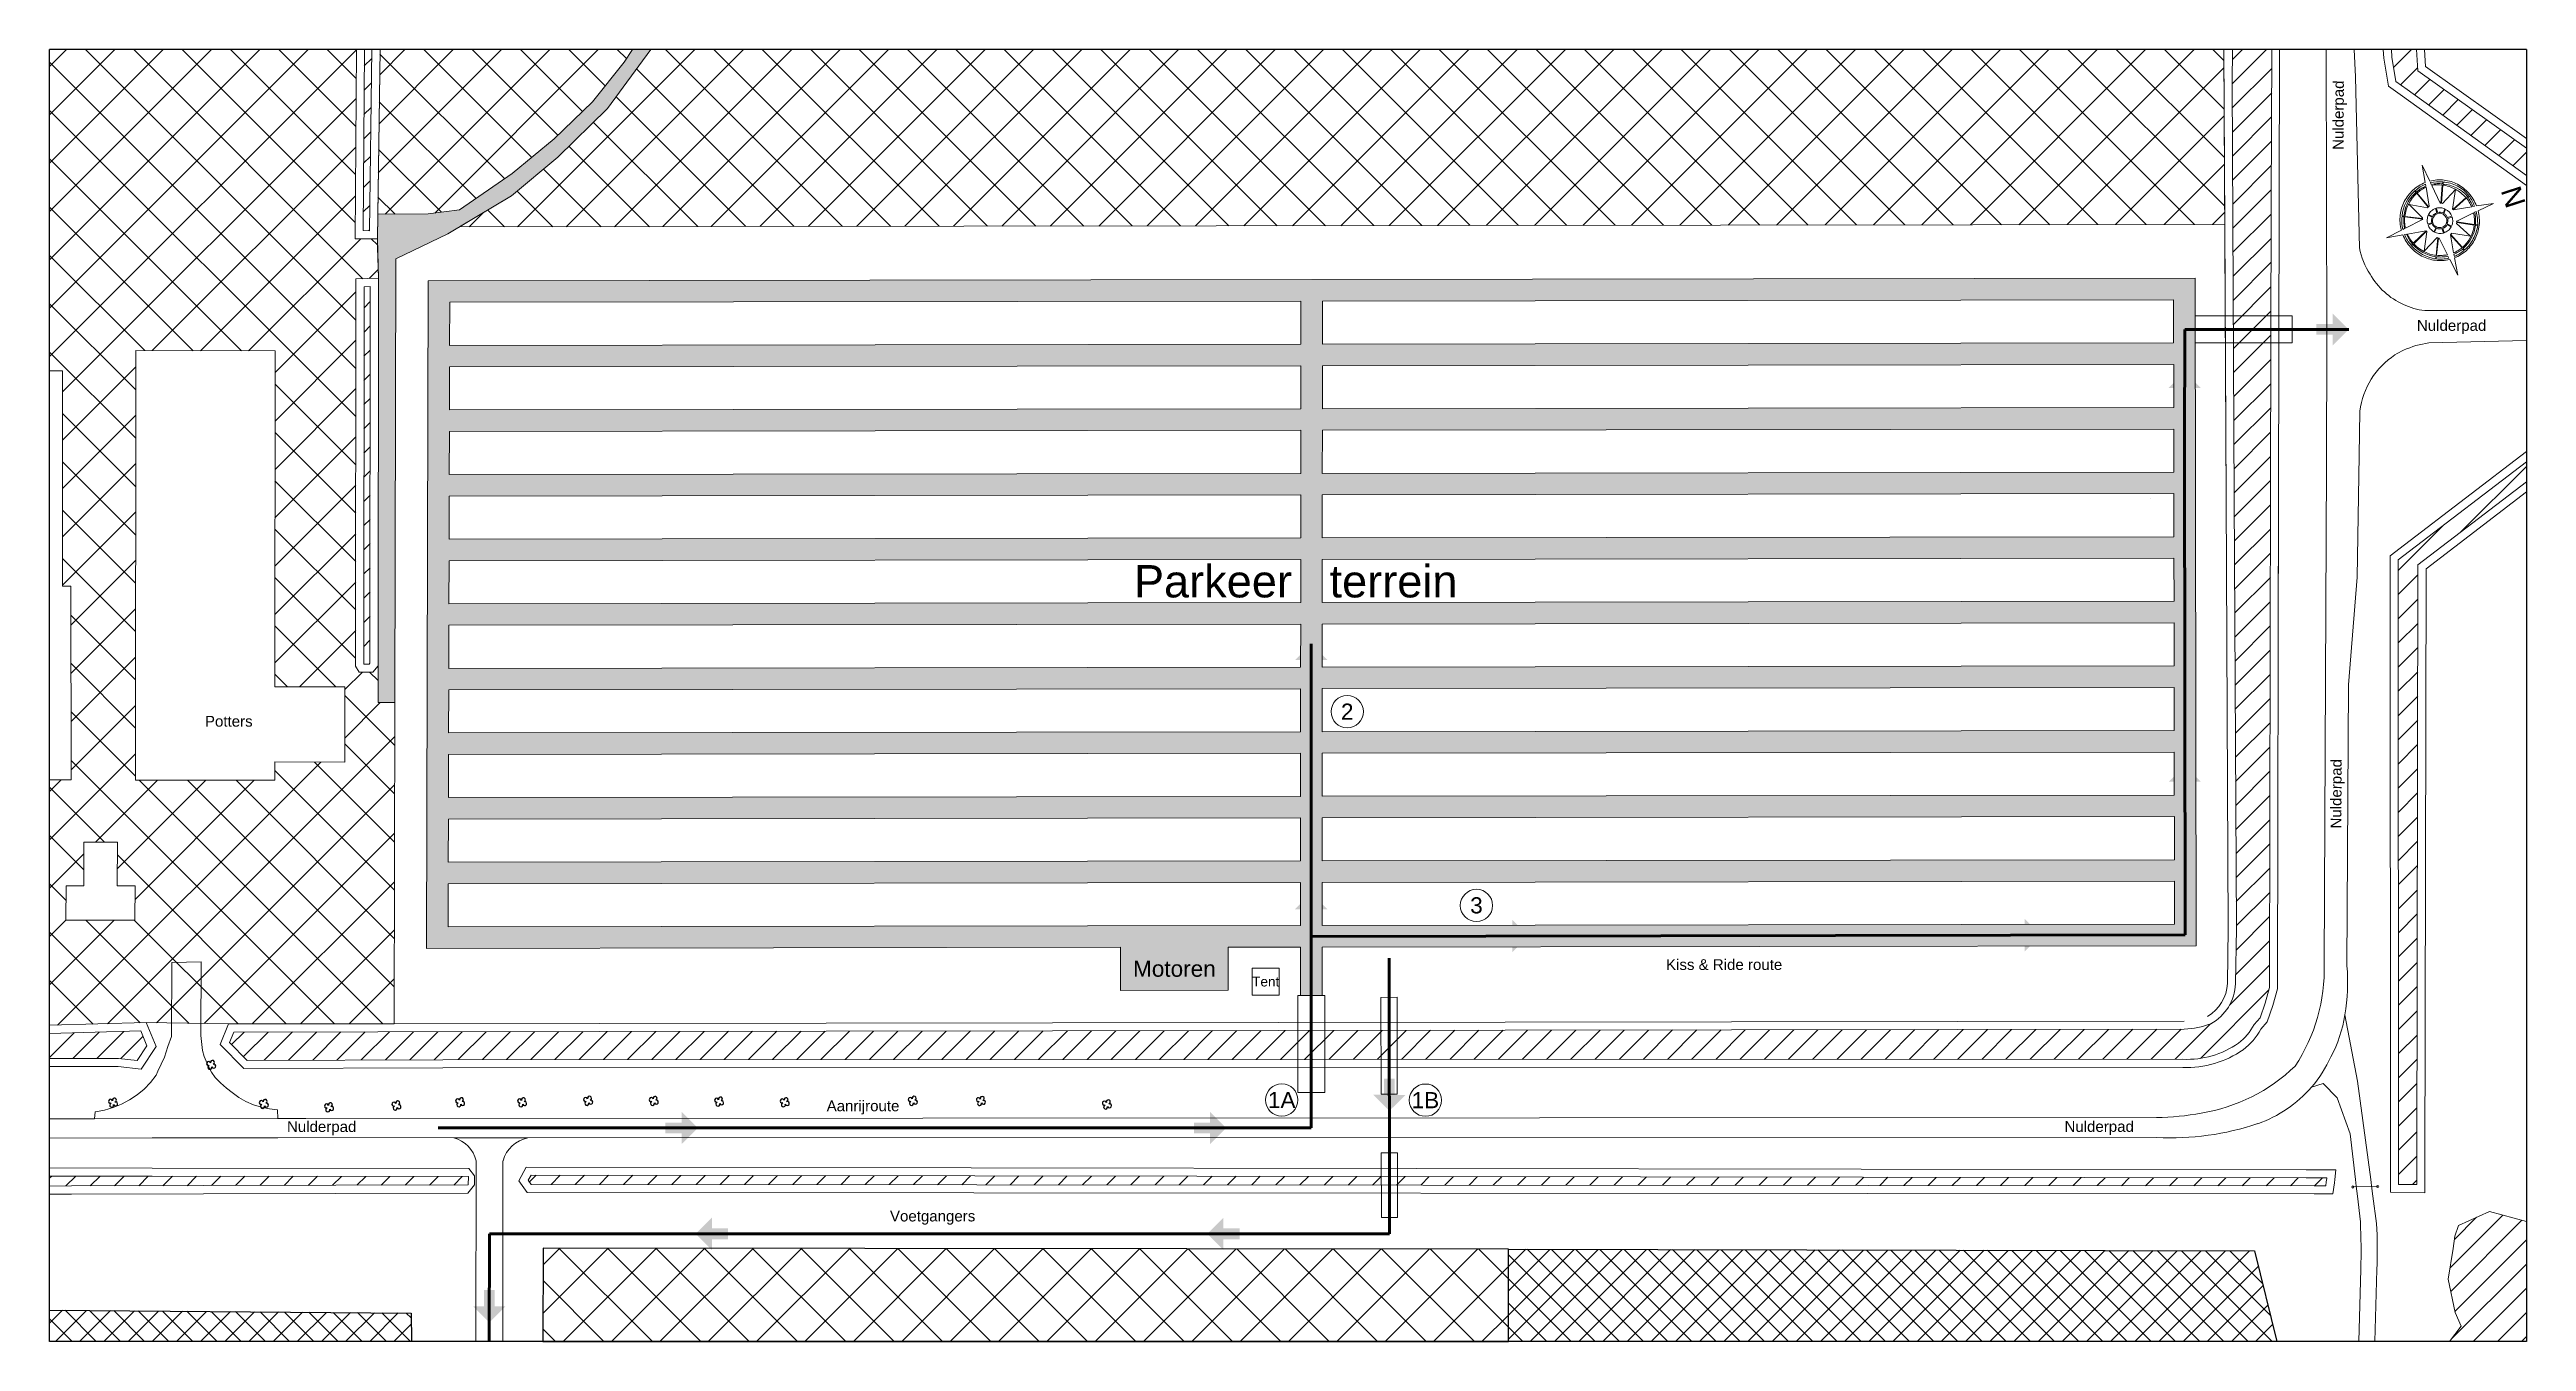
# Model space of a CAD drawing. Header units: metres. Extents: x -180 to 280, y 1460 to 1700.
import ezdxf

# ---------------------------------------------------------------- set-up
doc = ezdxf.new("R2010")
doc.units = ezdxf.units.M
doc.layers.get('0').update_dxf_attribs({"color": 178, "lineweight": 25, "true_color": 0x000000})
for name, color, linetype, lineweight, true_color in [('annotations', 178, 'Continuous', 0, 0x000000), ('meta ... compass', 178, 'Continuous', 0, 0x000000), ('routes ... kiss and ride', 5, 'Continuous', 0, 0x0000ff), ('routes ... pedestrians', 30, 'Continuous', 0, 0xff7f00), ('tents ... tents', 5, 'Continuous', 0, 0x0000ff), ('tents ... tents ... labels', 178, 'Continuous', 0, 0x000000), ('terrain ... buildings', 1, 'Continuous', 0, 0xff0000), ('terrain ... farmland', 54, 'Continuous', 0, 0xb0b000), ('terrain ... fields ... labels', 178, 'Continuous', 0, 0x000000), ('terrain ... roads ... bridges', 1, 'Continuous', 0, 0xff0000), ('terrain ... roads ... gates', 30, 'Continuous', 0, 0xff7f00), ('terrain ... roads ... paved road', 178, 'Continuous', 0, 0x000000), ('terrain ... roads ... road plates', 253, 'Continuous', 0, 0xa0a0a4), ('terrain ... roads ... unpaved road', 34, 'Continuous', 0, 0xaa5500), ('terrain ... water', 4, 'Continuous', 0, 0x00ffff), ('terrain ... water ... ditches and ponds', 4, 'Continuous', 0, 0x00ffff), ('terrain ... water ... ditches and ponds ... bank', 9, 'Continuous', 0, 0xc0c0c0)]:
    doc.layers.add(name, color=color, linetype=linetype, lineweight=lineweight, true_color=true_color)
for name, color, linetype, true_color in [('objects ... tree', 96, 'Continuous', 0x008000), ('routes ... cars', 1, 'Continuous', 0xff0000), ('terrain ... scrubland', 3, 'Continuous', 0x00ff00), ('terrain ... woodland', 94, 'Continuous', 0x00ac00)]:
    doc.layers.add(name, color=color, linetype=linetype, true_color=true_color)
doc.styles.add('textstyle11', font='')
doc.styles.add('textstyle12', font='')
doc.styles.add('textstyle13', font='')
doc.styles.add('textstyle14', font='')
doc.styles.add('textstyle15', font='')
doc.styles.add('textstyle16', font='')
doc.styles.add('textstyle17', font='')
doc.styles.add('textstyle18', font='')
doc.styles.add('textstyle19', font='')
doc.styles.add('textstyle20', font='')
doc.styles.add('textstyle21', font='')
doc.styles.add('textstyle22', font='')
doc.styles.add('textstyle23', font='')
doc.styles.add('textstyle24', font='')
doc.styles.add('textstyle25', font='')
doc.styles.add('textstyle26', font='')
doc.styles.add('textstyle27', font='')
doc.styles.get('textstyle11').set_extended_font_data('Liberation Sans')
doc.styles.get('textstyle12').set_extended_font_data('Liberation Sans')
doc.styles.get('textstyle13').set_extended_font_data('Liberation Sans')
doc.styles.get('textstyle14').set_extended_font_data('Liberation Sans')
doc.styles.get('textstyle15').set_extended_font_data('Liberation Sans')
doc.styles.get('textstyle16').set_extended_font_data('Liberation Sans')
doc.styles.get('textstyle17').set_extended_font_data('Liberation Sans')
doc.styles.get('textstyle18').set_extended_font_data('Liberation Sans')
doc.styles.get('textstyle19').set_extended_font_data('Liberation Sans')
doc.styles.get('textstyle20').set_extended_font_data('Liberation Sans')
doc.styles.get('textstyle21').set_extended_font_data('Liberation Sans')
doc.styles.get('textstyle22').set_extended_font_data('Liberation Sans')
doc.styles.get('textstyle23').set_extended_font_data('Liberation Sans')
doc.styles.get('textstyle24').set_extended_font_data('Liberation Sans')
doc.styles.get('textstyle25').set_extended_font_data('Liberation Sans')
doc.styles.get('textstyle26').set_extended_font_data('Liberation Sans')
doc.styles.get('textstyle27').set_extended_font_data('Liberation Sans')
pattern_1 = [(405, (0, 0), (-2.245064, 2.245064), [])]

# ---------------------------------------------------------------- blocks, each defined once
blk = doc.blocks.new('BOOM')
at = {"layer": 'objects ... tree'}
blk.add_lwpolyline([(0, -0.375, 2.4142136), (0.375, 0, 2.4142136), (0, 0.375, 2.4142136), (-0.375, 0, 2.4142136)], format="xyb", close=True, dxfattribs=at)

msp = doc.modelspace()

# ---------------------------------------------------------------- hatches: boundary and pattern name
at = {"layer": 'routes ... cars'}
for points in [[(241, 1647.01), (241, 1649.01), (244, 1649), (244, 1651), (247, 1648), (244, 1645), (244, 1647)], [(217.51, 1634.1), (215.51, 1634.1), (215.52, 1637.1), (213.52, 1637.1), (216.52, 1640.1), (219.52, 1637.1), (217.52, 1637.1)], [(55.31, 1583.59), (53.31, 1583.59), (53.31, 1586.59), (51.31, 1586.6), (54.32, 1589.59), (57.31, 1586.59), (55.31, 1586.59)], [(55.29, 1537.3), (53.29, 1537.3), (53.3, 1540.3), (51.3, 1540.3), (54.3, 1543.3), (57.3, 1540.3), (55.3, 1540.3)], [(-65.62, 1498.66), (-65.62, 1500.66), (-62.62, 1500.66), (-62.62, 1502.66), (-59.62, 1499.65), (-62.63, 1496.66), (-62.62, 1498.66)], [(32.53, 1498.67), (32.53, 1500.67), (35.53, 1500.67), (35.53, 1502.67), (38.53, 1499.66), (35.52, 1496.67), (35.53, 1498.67)]]:
    msp.add_hatch(color=256, dxfattribs=at).paths.add_polyline_path(points, flags=0)
at = {"layer": 'routes ... kiss and ride'}
for points in [[(217.55, 1560.97), (215.55, 1560.97), (215.56, 1563.97), (213.56, 1563.97), (216.56, 1566.97), (219.56, 1563.97), (217.56, 1563.97)], [(88.68, 1534.32), (88.68, 1536.32), (91.68, 1536.32), (91.69, 1538.32), (94.68, 1535.31), (91.68, 1532.32), (91.68, 1534.32)], [(183.83, 1534.5), (183.83, 1536.5), (186.83, 1536.49), (186.84, 1538.49), (189.83, 1535.49), (186.83, 1532.49), (186.83, 1534.49)]]:
    msp.add_hatch(color=256, dxfattribs=at).paths.add_polyline_path(points, flags=0)
at = {"layer": 'routes ... pedestrians'}
for points in [[(67.83, 1508.82), (69.83, 1508.81), (69.83, 1505.81), (71.83, 1505.81), (68.82, 1502.82), (65.83, 1505.82), (67.83, 1505.82)], [(-54, 1480.99), (-54, 1478.99), (-57, 1479), (-57, 1477), (-60, 1480), (-57, 1483), (-57, 1481)], [(41, 1480.99), (41, 1478.99), (38, 1479), (38, 1477), (35, 1480), (38, 1483), (38, 1481)], [(-99.32, 1469.54), (-97.32, 1469.54), (-97.32, 1466.54), (-95.32, 1466.54), (-98.33, 1463.54), (-101.32, 1466.54), (-99.32, 1466.54)]]:
    msp.add_hatch(color=256, dxfattribs=at).paths.add_polyline_path(points, flags=0)
at = {"layer": 'terrain ... farmland'}
h = msp.add_hatch(dxfattribs=at)
h.set_pattern_fill('ANSI37', color=256, scale=2, style=0, pattern_type=0)
h.paths.add_polyline_path([(-177.57, 1600.29), (-176.02, 1600.3), (-176, 1564.33), (-180, 1564.32), (-180, 1640.29), (-177.58, 1640.29)], flags=0)
h.paths.add_polyline_path([(-176.96, 1538.27), (-176.94, 1544.67), (-173.64, 1544.66), (-173.6, 1552.76), (-167.4, 1552.78), (-167.42, 1544.67), (-164.12, 1544.67), (-164.13, 1538.28)], flags=0)
h.paths.add_polyline_path([(-123.09, 1657.38), (-118.93, 1657.51), (-119.11, 1664.85), (-123.26, 1664.86), (-123.02, 1700), (-180, 1700), (-180, 1518.73), (-162.03, 1519.23), (-146.79, 1518.98), (-119.02, 1519.02), (-116.02, 1519.02), (-115.87, 1578.68), (-118.99, 1578.69), (-118.99, 1585.49), (-119.93, 1584.35), (-122.5, 1584.35), (-123.15, 1585.47)], flags=0)
h.paths.add_polyline_path([(-164.06, 1564.27), (-163.98, 1644.07), (-138.11, 1644.04), (-138.16, 1581.63), (-125.16, 1581.62), (-125.18, 1567.64), (-138.18, 1567.65), (-138.18, 1564.25)], flags=0)
h = msp.add_hatch(dxfattribs=at)
h.set_pattern_fill('ANSI37', color=256, scale=2, style=0, pattern_type=0)
h.paths.add_polyline_path([(-103.89, 1670.21), (-109.67, 1669.47), (-119.05, 1669.41), (-118.62, 1700), (-71.76, 1700), (-73.3, 1697.68), (-79.18, 1690.28), (-86.26, 1683.41), (-94.08, 1676.96)], flags=0)
h = msp.add_hatch(dxfattribs=at)
h.set_pattern_fill('ANSI37', color=256, scale=2, style=0, pattern_type=0)
h.paths.add_polyline_path([(-85.62, 1680.01), (-76.38, 1689.07), (-68.32, 1700), (223.81, 1700), (223.97, 1667.51), (-103.88, 1667.04), (-94.19, 1672.82)], flags=0)
at = {"layer": 'terrain ... roads ... road plates'}
h = msp.add_hatch(color=256, dxfattribs=at)
h.paths.add_polyline_path([(52.39, 1653.26), (52.39, 1645.26), (-105.71, 1645.04), (-105.69, 1653.04)], flags=0)
h.paths.add_polyline_path([(52.38, 1641.26), (52.38, 1633.26), (-105.74, 1633.04), (-105.72, 1641.04)], flags=0)
h.paths.add_polyline_path([(52.38, 1629.26), (52.37, 1621.26), (-105.77, 1621.04), (-105.75, 1629.04)], flags=0)
h.paths.add_polyline_path([(52.37, 1617.26), (52.37, 1609.26), (-105.8, 1609.04), (-105.78, 1617.04)], flags=0)
h.paths.add_polyline_path([(52.36, 1605.26), (52.36, 1597.26), (-105.83, 1597.04), (-105.81, 1605.04)], flags=0)
h.paths.add_polyline_path([(52.36, 1593.26), (52.35, 1585.26), (-105.86, 1585.04), (-105.84, 1593.04)], flags=0)
h.paths.add_polyline_path([(52.35, 1581.26), (52.35, 1573.26), (-105.89, 1573.04), (-105.87, 1581.04)], flags=0)
h.paths.add_polyline_path([(-105.92, 1561.04), (-105.9, 1569.04), (52.35, 1569.26), (52.34, 1561.26)], flags=0)
h.paths.add_polyline_path([(-105.95, 1549.04), (-105.93, 1557.04), (52.34, 1557.26), (52.34, 1549.26)], flags=0)
h.paths.add_polyline_path([(-105.98, 1537.04), (-105.96, 1545.04), (52.33, 1545.26), (52.33, 1537.26)], flags=0)
h.paths.add_polyline_path([(52.32, 1524.25), (52.33, 1533.26), (38.9, 1533.25), (38.9, 1525.25), (18.9, 1525.22), (18.9, 1533.22), (-109.99, 1533.03), (-109.68, 1657.03), (218.46, 1657.5), (218.64, 1533.5), (56.33, 1533.27), (56.32, 1524.26)], flags=0)
h.paths.add_polyline_path([(56.34, 1549.27), (56.34, 1557.27), (214.61, 1557.5), (214.62, 1549.5)], flags=0)
h.paths.add_polyline_path([(56.34, 1561.27), (56.35, 1569.27), (214.59, 1569.5), (214.6, 1561.5)], flags=0)
h.paths.add_polyline_path([(56.35, 1573.27), (56.35, 1581.27), (214.57, 1581.5), (214.58, 1573.5)], flags=0)
h.paths.add_polyline_path([(56.35, 1585.27), (56.36, 1593.27), (214.56, 1593.5), (214.57, 1585.5)], flags=0)
h.paths.add_polyline_path([(56.36, 1597.27), (56.36, 1605.27), (214.54, 1605.5), (214.55, 1597.5)], flags=0)
h.paths.add_polyline_path([(56.37, 1609.27), (56.37, 1617.27), (214.52, 1617.5), (214.53, 1609.5)], flags=0)
h.paths.add_polyline_path([(56.37, 1621.27), (56.38, 1629.27), (214.5, 1629.5), (214.52, 1621.5)], flags=0)
h.paths.add_polyline_path([(56.38, 1633.27), (56.38, 1641.27), (214.49, 1641.5), (214.5, 1633.5)], flags=0)
h.paths.add_polyline_path([(56.39, 1645.27), (56.39, 1653.27), (214.47, 1653.5), (214.48, 1645.5)], flags=0)
h.paths.add_polyline_path([(56.33, 1545.27), (214.63, 1545.5), (214.64, 1537.5), (56.33, 1537.27)], flags=0)
at = {"layer": 'terrain ... roads ... unpaved road'}
msp.add_hatch(color=256, dxfattribs=at).paths.add_polyline_path([(-76.38, 1689.07), (-68.32, 1700), (-71.76, 1700), (-73.3, 1697.68), (-79.18, 1690.28), (-86.26, 1683.41), (-94.08, 1676.96), (-103.89, 1670.21), (-109.67, 1669.47), (-119.05, 1669.41), (-119.11, 1664.85), (-119.07, 1663.2), (-118.93, 1657.51), (-118.99, 1585.49), (-118.99, 1578.69), (-115.87, 1578.68), (-115.67, 1661.09), (-106.02, 1665.76), (-94.19, 1672.82), (-85.62, 1680.01)], flags=0)
at = {"layer": 'terrain ... scrubland'}
h = msp.add_hatch(dxfattribs=at)
h.set_pattern_fill('ANSI37', color=256, scale=2, style=0, pattern_type=0)
h.paths.add_polyline_path([(-88.35, 1477.35), (-88.37, 1460), (90.92, 1460), (90.96, 1477.13)], flags=0)
at = {"layer": 'terrain ... water'}
h = msp.add_hatch(dxfattribs=at)
h.set_pattern_fill('ANSI31', color=256, style=0, pattern_type=0)
h.paths.add_polyline_path([(266.73, 1465.4), (267.85, 1462.84), (265.73, 1460), (280, 1460), (280, 1482.3), (273.12, 1484.15), (267.37, 1481.56), (266.69, 1479.59), (266.4, 1477.3), (265.47, 1471.58)], flags=0)
at = {"layer": 'terrain ... water ... ditches and ponds'}
h = msp.add_hatch(dxfattribs=at)
h.set_pattern_fill('ANSI31', color=256, style=0, pattern_type=0)
edge = h.paths.add_edge_path(flags=0)
edge.add_line((225.34, 1693.86), (225.73, 1616.63))
edge.add_line((225.73, 1616.63), (226.13, 1536.71))
edge.add_line((226.13, 1536.71), (225.96, 1526.44))
edge.add_arc((216.98, 1526.84), 8.99, 299.365, 357.4344, ccw=False)
edge.add_arc((214.98, 1537.91), 19.97, 274.2581, 288.7254, ccw=False)
edge.add_line((216.46, 1518), (-77.79, 1517.58))
edge.add_line((-77.79, 1517.58), (-119.02, 1517.52))
edge.add_line((-119.02, 1517.52), (-145.77, 1517.48))
edge.add_line((-145.77, 1517.48), (-146.55, 1515.54))
edge.add_line((-146.55, 1515.54), (-143.27, 1512.22))
edge.add_line((-143.27, 1512.22), (-106.98, 1512.35))
edge.add_line((-106.98, 1512.35), (216.21, 1512.42))
edge.add_arc((216.89, 1529.31), 16.91, 267.6732, 304.6917)
edge.add_arc((219.85, 1524.02), 10.88, 307.7453, 331.6976)
edge.add_line((229.43, 1518.86), (230.52, 1520.11))
edge.add_line((230.52, 1520.11), (231.47, 1522.85))
edge.add_line((231.47, 1522.85), (232.28, 1525.73))
edge.add_line((232.28, 1525.73), (232.47, 1619.77))
edge.add_line((232.47, 1619.77), (232.57, 1671.48))
edge.add_line((232.57, 1671.48), (232.74, 1700))
edge.add_line((232.74, 1700), (225.4, 1700))
edge.add_line((225.4, 1700), (225.34, 1693.86))
h = msp.add_hatch(dxfattribs=at)
h.set_pattern_fill('ANSI31', color=256, style=0, pattern_type=0)
h.paths.add_polyline_path([(-120.59, 1666.35), (-121.75, 1666.36), (-121.52, 1700), (-120.12, 1700)], flags=0)
h = msp.add_hatch(dxfattribs=at)
h.set_pattern_fill('ANSI31', color=256, style=0, pattern_type=0)
h.paths.add_polyline_path([(280, 1676.61), (280, 1681.65), (259.82, 1696.03), (259.57, 1700), (254.91, 1700), (255, 1698.55), (255.74, 1694.07), (257.84, 1692.56)], flags=0)
h = msp.add_hatch(dxfattribs=at)
h.set_pattern_fill('ANSI31', color=256, angle=287.9, style=0, pattern_type=0)
h.set_pattern_definition(pattern_1)
h.paths.add_polyline_path([(-120.49, 1586.03), (-120.64, 1585.85), (-121.64, 1585.85), (-121.65, 1585.87), (-121.59, 1655.92), (-120.43, 1655.96)], flags=0)
h = msp.add_hatch(dxfattribs=at)
h.set_pattern_fill('ANSI31', color=256, style=0, pattern_type=0)
h.paths.add_polyline_path([(256.25, 1490.07), (256.25, 1489.54), (256.25, 1489.19), (259.64, 1489.13), (259.64, 1491.49), (259.85, 1604.27), (280, 1619.7), (280, 1623.43), (258.26, 1606.79), (256.19, 1605.21)], flags=0)
h = msp.add_hatch(dxfattribs=at)
h.set_pattern_fill('ANSI31', color=256, style=0, pattern_type=0)
h.paths.add_polyline_path([(-167.17, 1512.59), (-163.73, 1512.18), (-161.9, 1514.95), (-163.03, 1517.7), (-180, 1517.23), (-180, 1512.59)], flags=0)
h = msp.add_hatch(dxfattribs=at)
h.set_pattern_fill('ANSI31', color=256, style=0, pattern_type=0)
h.paths.add_polyline_path([(-102.28, 1489.07), (-102.21, 1490.65), (-160.97, 1490.71), (-180, 1490.73), (-180, 1488.88), (-175.9, 1488.89)], flags=0)
h = msp.add_hatch(dxfattribs=at)
h.set_pattern_fill('ANSI31', color=256, angle=287.9, style=0, pattern_type=0)
h.set_pattern_definition(pattern_1)
h.paths.add_polyline_path([(-91.09, 1489.95), (-90.58, 1490.9), (239.06, 1490.37), (239.07, 1490.37), (242.91, 1490.37), (242.9, 1490.26), (242.83, 1489.68), (242.73, 1488.91), (240.55, 1488.91), (-90.54, 1489.19)], flags=0)
at = {"layer": 'terrain ... woodland'}
h = msp.add_hatch(dxfattribs=at)
h.set_pattern_fill('ANSI37', color=256, style=0, pattern_type=0)
h.paths.add_polyline_path([(229.52, 1476.83), (233.62, 1460), (90.92, 1460), (90.96, 1477.13)], flags=0)
h = msp.add_hatch(dxfattribs=at)
h.set_pattern_fill('ANSI37', color=256, style=0, pattern_type=0)
h.paths.add_polyline_path([(-112.85, 1465.28), (-112.77, 1460), (-180, 1460), (-180, 1465.82)], flags=0)

# ---------------------------------------------------------------- linework, layer by layer
for p, q in [((-180, 1460), (-180, 1700)), ((280, 1700), (-180, 1700)), ((280, 1700), (280, 1460)), ((280, 1460), (-180, 1460))]:
    msp.add_line(p, q)
at = {"layer": 'annotations'}
for centre in [(61, 1577), (85, 1541), (48.84, 1504.86), (75.52, 1504.83)]:
    msp.add_circle(centre, 3, dxfattribs=at)
at = {"layer": 'meta ... compass'}
for p, q in [((262.18, 1675.31), (262.18, 1675.31)), ((264.36, 1674.82), (264.36, 1674.82)), ((259.59, 1673.49), (259.59, 1673.49)), ((261.65, 1670.62), (261.65, 1670.62)), ((261.94, 1670.88), (261.94, 1670.88)), ((263.09, 1670.48), (263.09, 1670.48)), ((268.79, 1672.5), (268.79, 1672.5)), ((269.04, 1672.69), (269.04, 1672.69)), ((269.83, 1670.78), (269.83, 1670.78)), ((270.67, 1669.92), (270.67, 1669.92)), ((256.89, 1669.11), (256.89, 1669.11)), ((257.38, 1666.76), (257.38, 1666.76)), ((257.54, 1666.81), (257.54, 1666.81)), ((257.73, 1665.68), (257.73, 1665.68)), ((261.3, 1666.35), (261.3, 1666.35)), ((261.52, 1666.13), (261.52, 1666.13)), ((261.72, 1667.44), (261.72, 1667.44)), ((262.41, 1667.83), (262.41, 1667.83)), ((263.52, 1669.72), (263.52, 1669.72)), ((264.35, 1666.99), (264.35, 1666.99)), ((264.57, 1665.89), (264.57, 1665.89)), ((264.74, 1665.95), (264.74, 1665.95)), ((265.38, 1668.62), (265.38, 1668.62)), ((266.15, 1669.03), (266.15, 1669.03)), ((270.35, 1667.5), (270.35, 1667.5)), ((263.19, 1661.49), (263.19, 1661.49)), ((265.31, 1661.85), (265.31, 1661.85)), ((265.61, 1661.26), (265.61, 1661.26)), ((266.46, 1662.22), (266.46, 1662.22)), ((266.61, 1661.58), (266.61, 1661.58)), ((268.1, 1663.24), (268.1, 1663.24)), ((268.51, 1662.78), (268.51, 1662.78)), ((267.26, 1658.06), (267.26, 1658.06))]:
    msp.add_line(p, q, dxfattribs=at)
at = {"layer": 'meta ... compass', "flags": 128}
for points in [[(265.74, 1661.01, -0.096932), (263.06, 1660.84, -0.091925), (260.57, 1661.64, -0.089379), (258.49, 1663.27, -0.092997), (257.06, 1665.59), (254, 1665), (256.78, 1666.44, -0.092199), (256.55, 1669.26, -0.091958), (257.3, 1671.78, -0.086629), (258.9, 1673.86, -0.093406), (261.2, 1675.28), (260.66, 1678.49), (262.04, 1675.55, -0.094377), (264.72, 1675.74, -0.089582), (267.2, 1674.96, -0.08991), (269.27, 1673.33, -0.089195), (270.71, 1670.94), (273.88, 1671.42), (271.02, 1670.06, -0.090275), (271.22, 1667.35, -0.087936), (270.47, 1664.82, -0.087644), (268.9, 1662.72, -0.095722), (266.64, 1661.31), (267.26, 1658.06)], [(259.33, 1673.77), (259.59, 1673.49, -0.065368), (260.45, 1674.18, -0.031683), (261.3, 1674.59), (261.25, 1675.01, 0.045279), (260.25, 1674.47, 0.019479)], [(261.35, 1674.43, 0.091764), (259.68, 1673.31), (261.8, 1670.76), (261.94, 1670.88)], [(263.42, 1675.09, -0.045206), (264.38, 1675.04), (264.44, 1675.4, 0.065435), (262.18, 1675.31), (262.32, 1674.92, -0.045593)], [(263.98, 1671.47), (264.07, 1671.46), (264.36, 1674.82, 0.07176), (262.4, 1674.77)], [(266.82, 1673.97), (266.29, 1670.33), (266.35, 1670.26), (268.79, 1672.5, 0.074902), (266.76, 1674.06, 0.090595), (264.45, 1674.83), (264.21, 1671.45), (264.43, 1671.4)], [(269.04, 1672.69), (269.22, 1672.93, 0.10795), (267.15, 1674.66, 0.099929), (264.51, 1675.39), (264.5, 1675.01, -0.202149)], [(256.89, 1669.11), (257.25, 1669.03, -0.096203), (257.9, 1671.45, -0.116382), (259.47, 1673.42), (259.27, 1673.73, 0.192831)], [(260.7, 1668.58), (260.71, 1668.73), (258.22, 1671.19), (261.65, 1670.62), (261.76, 1670.72), (259.65, 1673.3, 0.192112), (257.43, 1669)], [(262.35, 1670.04, 0.100514), (261.81, 1669.34), (262.54, 1669, -0.117513), (262.9, 1669.44, -0.078229), (263.35, 1669.66), (263.09, 1670.48, 0.07698)], [(263.26, 1670.53), (263.52, 1669.72, -0.189201), (264.57, 1669.66), (264.86, 1670.39, 0.056983), (264.08, 1670.6, 0.09382)], [(265.33, 1668.77), (266.15, 1669.03, 0.189342), (264.97, 1670.31), (264.66, 1669.54, -0.095389), (265.06, 1669.2, -0.060515)], [(266.39, 1670.21), (269.83, 1670.78, 0.032279), (269.39, 1671.66, 0.024771), (268.87, 1672.43)], [(269.3, 1672.83), (269.08, 1672.65, -0.018923), (269.61, 1671.79, -0.044917), (270.06, 1670.82), (270.35, 1670.89, 0.021138), (269.92, 1671.9, 0.051539)], [(270.55, 1668.62, -0.010128), (270.56, 1667.46), (270.95, 1667.41, 0.019502), (270.89, 1668.68, 0.04891), (270.67, 1669.92), (270.38, 1669.77, -0.05289)], [(257.05, 1666.59), (257.38, 1666.76, -0.071286), (257.25, 1668.94), (256.9, 1668.97, 0.111171)], [(260.7, 1668.41), (260.73, 1668.51), (257.41, 1668.91, 0.088435), (257.36, 1667.94, 0.024622), (257.54, 1666.81)], [(258.59, 1663.67), (258.87, 1663.85, -0.09607), (257.73, 1665.68), (257.35, 1665.65, 0.057611), (257.88, 1664.58, 0.035323)], [(261.39, 1666.29, -0.463155), (261.3, 1666.35), (257.89, 1665.73, 0.028553), (258.36, 1664.83, 0.050087), (258.99, 1664.01)], [(263.52, 1665.01), (263.39, 1665.06), (261.02, 1662.52), (261.52, 1666.13, -0.09495), (261.45, 1666.27), (259.07, 1663.92, 0.174515), (263.21, 1661.75)], [(262.51, 1668.85), (261.77, 1669.22, 0.054813), (261.57, 1668.43, 0.102082), (261.67, 1667.59), (262.41, 1667.83, -0.235695)], [(262.46, 1667.68), (261.72, 1667.44, 0.106281), (262.12, 1666.71, 0.05044), (262.79, 1666.16), (263.18, 1666.86, 0.022296), (262.83, 1667.14, -0.085272)], [(264.5, 1669.41, 0.231925), (263.54, 1669.52, 0.208336), (262.73, 1668.84, 0.213506), (262.62, 1667.78, 0.227104), (263.31, 1667.04, 0.196043), (264.35, 1666.99, 0.219174), (265.09, 1667.61, 0.196548), (265.14, 1668.6, 0.183651)], [(263.77, 1666.67, -0.152155), (263.31, 1666.79), (262.92, 1666.09, 0.179035), (264.57, 1665.89), (264.29, 1666.74, -0.024161)], [(264.47, 1666.79), (264.74, 1665.95, 0.060281), (265.46, 1666.39, 0.100579), (266.02, 1667.06), (265.26, 1667.5, -0.204887)], [(265.38, 1668.08, -0.111357), (265.28, 1667.63), (266.1, 1667.2, 0.096437), (266.31, 1668.05, 0.077221), (266.2, 1668.88), (265.38, 1668.62, -0.054745)], [(266.46, 1662.22, 0.025124), (267.3, 1662.65, 0.029775), (268.04, 1663.17), (265.88, 1665.59)], [(269.62, 1665.3), (266.09, 1665.89, -0.092156), (266.01, 1665.78, 0.045134), (265.91, 1665.67), (268.1, 1663.24, 0.182629), (270.3, 1667.4), (267.06, 1667.88), (267, 1667.7)], [(270.19, 1669.65), (267.07, 1668.12, 0.472145), (267.04, 1668), (270.35, 1667.5, 0.025317), (270.34, 1668.57, 0.036568)], [(268.27, 1663.01), (268.51, 1662.78, 0.104163), (270.12, 1664.83, 0.080381), (270.95, 1667.32), (270.56, 1667.37, -0.164381)], [(265.61, 1661.26), (265.4, 1661.63, -0.054538), (264.37, 1661.46, -0.027306), (263.28, 1661.49), (263.22, 1661.12, 0.10517)], [(264.33, 1661.76, 0.02375), (265.31, 1661.85), (263.76, 1664.97), (263.65, 1664.96), (263.32, 1661.79, 0.048021)], [(267.55, 1662.06, 0.029548), (268.45, 1662.72), (268.2, 1662.93, -0.021428), (267.37, 1662.41, -0.047155), (266.5, 1661.98), (266.61, 1661.58, 0.052745)]]:
    msp.add_lwpolyline(points, format="xyb", close=True, dxfattribs=at)
msp.add_lwpolyline([(258.91, 1663.81), (258.65, 1663.55, 0.170797), (263.14, 1661.1), (263.19, 1661.49)], format="xyb", dxfattribs=at)
at = {"layer": 'meta ... compass'}
msp.add_open_spline([(263.19, 1661.49), (261.39, 1661.81), (259.96, 1662.58), (258.91, 1663.81)], degree=3, dxfattribs=at)
at = {"layer": 'routes ... cars', "lineweight": 70}
for p, q in [((216.49, 1626.52), (216.54, 1647.97)), ((216.54, 1647.97), (247, 1648)), ((54.29, 1499.67), (54.31, 1589.59)), ((-107.81, 1499.66), (54.29, 1499.67))]:
    msp.add_line(p, q, dxfattribs=at)
at = {"layer": 'routes ... kiss and ride', "lineweight": 70}
for p, q in [((216.62, 1535.51), (216.49, 1626.52)), ((54.31, 1535.26), (216.62, 1535.51))]:
    msp.add_line(p, q, dxfattribs=at)
at = {"layer": 'routes ... pedestrians', "lineweight": 70}
for p, q in [((68.8, 1531.21), (68.83, 1480)), ((-98.3, 1480), (-98.33, 1460)), ((68.83, 1480), (-98.3, 1480))]:
    msp.add_line(p, q, dxfattribs=at)
at = {"layer": 'tents ... tents', "flags": 128}
msp.add_lwpolyline([(43.37, 1524.34), (48.37, 1524.35), (48.36, 1529.35), (43.36, 1529.34)], close=True, dxfattribs=at)
at = {"layer": 'terrain ... buildings'}
for points in [[(-164.06, 1564.27), (-163.98, 1644.07), (-138.11, 1644.04), (-138.16, 1581.63), (-125.16, 1581.62), (-125.18, 1567.64), (-138.18, 1567.65), (-138.18, 1564.25)], [(-176.96, 1538.27), (-176.94, 1544.67), (-173.64, 1544.66), (-173.6, 1552.76), (-167.4, 1552.78), (-167.42, 1544.67), (-164.12, 1544.67), (-164.13, 1538.28)]]:
    msp.add_lwpolyline(points, close=True, dxfattribs=at)
at = {"layer": 'terrain ... buildings', "flags": 128}
msp.add_lwpolyline([(-177.57, 1600.29), (-176.02, 1600.3), (-176, 1564.33), (-180, 1564.32), (-180, 1640.29), (-177.58, 1640.29)], close=True, dxfattribs=at)
at = {"layer": 'terrain ... farmland', "flags": 128}
for points in [[(-123.09, 1657.38), (-118.93, 1657.51), (-119.11, 1664.85), (-123.26, 1664.86), (-123.02, 1700), (-180, 1700), (-180, 1518.73), (-162.03, 1519.23), (-146.79, 1518.98), (-119.02, 1519.02), (-116.02, 1519.02), (-115.87, 1578.68), (-118.99, 1578.69), (-118.99, 1585.49), (-119.93, 1584.35), (-122.5, 1584.35), (-123.15, 1585.47)], [(-103.89, 1670.21), (-109.67, 1669.47), (-119.05, 1669.41), (-118.62, 1700), (-71.76, 1700), (-73.3, 1697.68), (-79.18, 1690.28), (-86.26, 1683.41), (-94.08, 1676.96)], [(-85.62, 1680.01), (-76.38, 1689.07), (-68.32, 1700), (223.81, 1700), (223.97, 1667.51), (-103.88, 1667.04), (-94.19, 1672.82)]]:
    msp.add_lwpolyline(points, close=True, dxfattribs=at)
at = {"layer": 'terrain ... roads ... bridges', "flags": 128}
for points in [[(218.47, 1650.5), (218.48, 1645.5), (236.48, 1645.53), (236.47, 1650.53)], [(56.82, 1524.26), (51.82, 1524.25), (51.85, 1506.25), (56.85, 1506.26)], [(67.29, 1505.92), (70.29, 1505.93), (70.27, 1523.93), (67.27, 1523.92)], [(67.34, 1483.06), (70.34, 1483.06), (70.32, 1495.06), (67.32, 1495.06)]]:
    msp.add_lwpolyline(points, close=True, dxfattribs=at)
at = {"layer": 'terrain ... roads ... gates'}
msp.add_line((252.37, 1488.8), (247.75, 1488.7), dxfattribs=at)
for centre in [(247.75, 1488.7), (252.37, 1488.8)]:
    msp.add_circle(centre, 0.2, dxfattribs=at)
at = {"layer": 'terrain ... roads ... paved road', "linetype": 'Continuous'}
for p, q in [((242.78, 1700), (242.94, 1646.53)), ((248.03, 1700), (248.28, 1694.93)), ((248.28, 1694.93), (248.97, 1663.13)), ((261.1, 1651.5), (280, 1651.52)), ((242.94, 1646.53), (242.84, 1622.64)), ((261.88, 1645.5), (280, 1645.95)), ((248.93, 1624.6), (249.06, 1632.84)), ((248.56, 1601.97), (248.93, 1624.6)), ((242.84, 1622.64), (242.44, 1530.1)), ((246.93, 1582.01), (248.56, 1601.97)), ((246.66, 1529.79), (246.93, 1582.01)), ((-171.62, 1501.38), (-180, 1501.37)), ((-137.58, 1501.43), (-171.62, 1501.38)), ((-132.42, 1501.43), (-137.58, 1501.43)), ((211.32, 1501.61), (-132.42, 1501.43)), ((-180, 1497.79), (-160.97, 1497.8)), ((-160.97, 1497.8), (-143.67, 1497.8)), ((-143.67, 1497.8), (-137.58, 1497.8)), ((-137.58, 1497.8), (211.35, 1497.87)), ((-91.16, 1497.81), (-104.94, 1497.81)), ((-100.79, 1493.54), (-100.83, 1460)), ((-95.83, 1460), (-95.79, 1493.53))]:
    msp.add_line(p, q, dxfattribs=at)
at = {"layer": 'terrain ... roads ... paved road'}
for p, q in [((280, 1645.95), (280, 1651.52)), ((-95.83, 1460), (-100.83, 1460))]:
    msp.add_line(p, q, dxfattribs=at)
msp.add_lwpolyline([(-137.65, 1503.06), (-139.17, 1503.21), (-140.66, 1503.51), (-142.12, 1503.97), (-143.52, 1504.59), (-144.85, 1505.34), (-146.09, 1506.23), (-147.12, 1507.04), (-148.27, 1508.05), (-149.22, 1509.02), (-149.93, 1510.04), (-150.54, 1511.23), (-151.3, 1512.92), (-151.61, 1514.04), (-151.89, 1516.82), (-151.87, 1530.53), (-157.29, 1530.39), (-157.38, 1516.65), (-158.01, 1514.77), (-158.65, 1512.84), (-159.88, 1510.19), (-160.22, 1509.45), (-161.26, 1508.12), (-162.44, 1506.9), (-163.73, 1505.81), (-165.13, 1504.87), (-166.63, 1504.07), (-168.2, 1503.44), (-169.82, 1502.97), (-171.49, 1502.68), (-171.5, 1502.67), (-171.62, 1501.38), (-137.58, 1501.43)], close=True, dxfattribs=at)
at = {"layer": 'terrain ... roads ... paved road', "linetype": 'Continuous'}
for centre, radius, start, end in [((262.23, 1665.75), 13.52, 191.1722, 213.5625), ((262.79, 1665.01), 13.61, 209.6754, 245.487), ((262.75, 1664.83), 13.43, 245.31, 262.9556), ((263.65, 1630.98), 14.71, 123.2851, 172.7234), ((263.09, 1631.2), 14.22, 114.5466, 121.8687), ((263.93, 1629.65), 15.98, 97.3677, 114.9907), ((210.09, 1529.08), 32.36, 326.3642, 1.8203), ((210.3, 1526.73), 36.49, 350.4192, 4.8073), ((221.37, 1524.61), 25.22, 332.2195, 350.9807), ((214.36, 1534.65), 32.65, 279.2611, 313.9793), ((222.32, 1522.61), 23.48, 319.1018, 335.4688), ((222.34, 1522.58), 23.45, 289.391, 319.1047), ((211.09, 1546.71), 45.1, 270.2869, 280.8895), ((213.77, 1549.59), 51.78, 267.3219, 288.4209), ((-106.34, 1492.29), 5.69, 12.7074, 75.8097), ((-90.1, 1492.03), 5.88, 100.3403, 165.1284)]:
    msp.add_arc(centre, radius, start, end, dxfattribs=at)
at = {"layer": 'terrain ... roads ... road plates'}
msp.add_line((210.23, 1616.56), (210.23, 1616.56), dxfattribs=at)
at = {"layer": 'terrain ... roads ... road plates', "flags": 128}
for points in [[(52.32, 1524.25), (52.33, 1533.26), (38.9, 1533.25), (38.9, 1525.25), (18.9, 1525.22), (18.9, 1533.22), (-109.99, 1533.03), (-109.68, 1657.03), (218.46, 1657.5), (218.64, 1533.5), (56.33, 1533.27), (56.32, 1524.26)], [(52.39, 1653.26), (52.39, 1645.26), (-105.71, 1645.04), (-105.69, 1653.04)], [(56.39, 1645.27), (56.39, 1653.27), (214.47, 1653.5), (214.48, 1645.5)], [(52.38, 1641.26), (52.38, 1633.26), (-105.74, 1633.04), (-105.72, 1641.04)], [(56.38, 1633.27), (56.38, 1641.27), (214.49, 1641.5), (214.5, 1633.5)], [(52.38, 1629.26), (52.37, 1621.26), (-105.77, 1621.04), (-105.75, 1629.04)], [(56.37, 1621.27), (56.38, 1629.27), (214.5, 1629.5), (214.52, 1621.5)], [(52.37, 1617.26), (52.37, 1609.26), (-105.8, 1609.04), (-105.78, 1617.04)], [(56.37, 1609.27), (56.37, 1617.27), (214.52, 1617.5), (214.53, 1609.5)], [(56.36, 1597.27), (56.36, 1605.27), (214.54, 1605.5), (214.55, 1597.5)], [(52.36, 1605.26), (52.36, 1597.26), (-105.83, 1597.04), (-105.81, 1605.04)], [(52.36, 1593.26), (52.35, 1585.26), (-105.86, 1585.04), (-105.84, 1593.04)], [(52.35, 1581.26), (52.35, 1573.26), (-105.89, 1573.04), (-105.87, 1581.04)], [(-105.92, 1561.04), (-105.9, 1569.04), (52.35, 1569.26), (52.34, 1561.26)], [(-105.95, 1549.04), (-105.93, 1557.04), (52.34, 1557.26), (52.34, 1549.26)], [(-105.98, 1537.04), (-105.96, 1545.04), (52.33, 1545.26), (52.33, 1537.26)], [(56.33, 1545.27), (214.63, 1545.5), (214.64, 1537.5), (56.33, 1537.27)]]:
    msp.add_lwpolyline(points, close=True, dxfattribs=at)
for points in [[(56.35, 1585.27), (56.36, 1593.27), (214.56, 1593.5), (214.57, 1585.5), (56.35, 1585.27)], [(56.35, 1573.27), (56.35, 1581.27), (214.57, 1581.5), (214.58, 1573.5), (56.35, 1573.27)], [(56.34, 1561.27), (56.35, 1569.27), (214.59, 1569.5), (214.6, 1561.5), (56.34, 1561.27)], [(56.34, 1549.27), (56.34, 1557.27), (214.61, 1557.5), (214.62, 1549.5), (56.34, 1549.27)]]:
    msp.add_lwpolyline(points, dxfattribs=at)
at = {"layer": 'terrain ... roads ... unpaved road'}
for p, q in [((246.28, 1520.66), (248.6, 1508.33)), ((242.23, 1507.93), (240.07, 1507.23)), ((244.86, 1505.25), (242.23, 1507.93)), ((247.25, 1498.59), (244.86, 1505.25)), ((248.6, 1508.33), (251.07, 1490.07)), ((248.25, 1490.07), (247.25, 1498.59)), ((248.39, 1488.84), (248.25, 1490.07)), ((248.61, 1486.99), (248.39, 1488.84)), ((249.16, 1482.2), (248.61, 1486.99)), ((251.07, 1490.07), (251.14, 1489.53)), ((251.14, 1489.53), (251.23, 1488.91)), ((251.23, 1488.91), (251.48, 1487.01)), ((251.48, 1487.01), (252.17, 1481.94)), ((248.87, 1460), (249.23, 1473.46)), ((252.23, 1473.38), (251.87, 1460))]:
    msp.add_line(p, q, dxfattribs=at)
at = {"layer": 'terrain ... roads ... unpaved road', "flags": 128}
msp.add_lwpolyline([(-76.38, 1689.07), (-68.32, 1700), (-71.76, 1700), (-73.3, 1697.68), (-79.18, 1690.28), (-86.26, 1683.41), (-94.08, 1676.96), (-103.89, 1670.21), (-109.67, 1669.47), (-119.05, 1669.41), (-119.11, 1664.85), (-119.07, 1663.2), (-118.93, 1657.51), (-118.99, 1585.49), (-118.99, 1578.69), (-115.87, 1578.68), (-115.67, 1661.09), (-106.02, 1665.76), (-94.19, 1672.82), (-85.62, 1680.01)], close=True, dxfattribs=at)
at = {"layer": 'terrain ... roads ... unpaved road'}
for centre, radius, start, end in [((221.37, 1524.61), 25.22, 332.2195, 350.9807), ((222.32, 1522.61), 23.48, 319.1018, 335.4688), ((128.18, 1476.77), 121.1, 358.4353, 2.5709), ((128.18, 1476.77), 124.1, 358.4353, 2.388)]:
    msp.add_arc(centre, radius, start, end, dxfattribs=at)
at = {"layer": 'terrain ... scrubland', "flags": 128}
msp.add_lwpolyline([(-88.35, 1477.35), (-88.37, 1460), (90.92, 1460), (90.96, 1477.13)], close=True, dxfattribs=at)
at = {"layer": 'terrain ... water ... ditches and ponds', "flags": 128}
msp.add_lwpolyline([(225.34, 1693.86), (225.73, 1616.63), (226.13, 1536.71), (225.96, 1526.44, -0.258941), (221.39, 1519, -0.063209), (216.46, 1518), (-77.79, 1517.58), (-119.02, 1517.52), (-145.77, 1517.48), (-146.55, 1515.54), (-143.27, 1512.22), (-106.98, 1512.35), (216.21, 1512.42, 0.162943), (226.51, 1515.41, 0.104894), (229.43, 1518.86), (230.52, 1520.11), (231.47, 1522.85), (232.28, 1525.73), (232.47, 1619.77), (232.57, 1671.48), (232.74, 1700), (225.4, 1700)], format="xyb", close=True, dxfattribs=at)
for points in [[(-120.59, 1666.35), (-121.75, 1666.36), (-121.52, 1700), (-120.12, 1700)], [(280, 1676.61), (280, 1681.65), (259.82, 1696.03), (259.57, 1700), (254.91, 1700), (255, 1698.55), (255.74, 1694.07), (257.84, 1692.56)], [(256.25, 1490.07), (256.25, 1489.54), (256.25, 1489.19), (259.64, 1489.13), (259.64, 1491.49), (259.85, 1604.27), (280, 1619.7), (280, 1623.43), (258.26, 1606.79), (256.19, 1605.21)], [(-167.17, 1512.59), (-163.73, 1512.18), (-161.9, 1514.95), (-163.03, 1517.7), (-180, 1517.23), (-180, 1512.59)], [(-102.28, 1489.07), (-102.21, 1490.65), (-160.97, 1490.71), (-180, 1490.73), (-180, 1488.88), (-175.9, 1488.89)], [(266.73, 1465.4), (267.85, 1462.84), (265.73, 1460), (280, 1460), (280, 1482.3), (273.12, 1484.15), (267.37, 1481.56), (266.69, 1479.59), (266.4, 1477.3), (265.47, 1471.58)]]:
    msp.add_lwpolyline(points, close=True, dxfattribs=at)
at = {"layer": 'terrain ... water ... ditches and ponds'}
for points in [[(-120.49, 1586.03), (-120.64, 1585.85), (-121.64, 1585.85), (-121.65, 1585.87), (-121.59, 1655.92), (-120.43, 1655.96)], [(-91.09, 1489.95), (-90.58, 1490.9), (239.06, 1490.37), (239.07, 1490.37), (242.91, 1490.37), (242.9, 1490.26), (242.83, 1489.68), (242.73, 1488.91), (240.55, 1488.91), (-90.54, 1489.19)]]:
    msp.add_lwpolyline(points, close=True, dxfattribs=at)
at = {"layer": 'terrain ... water ... ditches and ponds ... bank'}
for p, q in [((-123.26, 1664.86), (-123.02, 1700)), ((-118.62, 1700), (-123.02, 1700)), ((-118.62, 1700), (-119.11, 1664.85)), ((223.81, 1700), (224.23, 1616.63)), ((234.13, 1700), (223.81, 1700)), ((233.9, 1588.76), (234.13, 1700)), ((224.23, 1616.63), (223.97, 1667.51)), ((-119.11, 1664.85), (-123.26, 1664.86)), ((-123.26, 1664.86), (-119.11, 1664.85)), ((-119.11, 1664.85), (-118.93, 1657.51)), ((-123.09, 1657.38), (-123.15, 1585.47)), ((-118.93, 1657.51), (-123.09, 1657.38)), ((224.63, 1536.71), (224.23, 1616.63)), ((224.23, 1616.63), (224.63, 1536.71)), ((-123.15, 1585.47), (-122.5, 1584.35)), ((-122.5, 1584.35), (-119.93, 1584.35)), ((-119.93, 1584.35), (-118.99, 1585.49)), ((224.46, 1526.48), (224.63, 1536.71)), ((224.63, 1536.71), (224.46, 1526.48)), ((220.77, 1520.38), (220.77, 1520.38))]:
    msp.add_line(p, q, dxfattribs=at)
at = {"layer": 'terrain ... water ... ditches and ponds ... bank', "linetype": 'Continuous', "flags": 128}
msp.add_lwpolyline([(280, 1674.76), (280, 1683.5), (261.27, 1696.83), (261.07, 1700), (253.41, 1700), (253.51, 1698.38), (254.36, 1693.22), (256.96, 1691.35)], close=True, dxfattribs=at)
at = {"layer": 'terrain ... water ... ditches and ponds ... bank'}
for points in [[(-118.99, 1585.49), (-119.93, 1584.35), (-122.5, 1584.35), (-123.15, 1585.47), (-123.09, 1657.38), (-118.93, 1657.51)], [(-92.86, 1489.83), (-91.48, 1492.4), (239.1, 1491.87), (239.11, 1491.87), (239.12, 1491.87), (244.61, 1491.86), (244.39, 1490.08), (244.32, 1489.5), (244.06, 1487.41), (240.55, 1487.41), (-91.3, 1487.69)]]:
    msp.add_lwpolyline(points, close=True, dxfattribs=at)
at = {"layer": 'terrain ... water ... ditches and ponds ... bank', "flags": 128}
for points in [[(254.75, 1490.07), (254.75, 1489.54), (254.75, 1487.71), (261.14, 1487.6), (261.14, 1491.49), (261.35, 1603.53), (280, 1617.81), (280, 1625.32), (257.35, 1607.98), (254.69, 1605.95)], [(-167.24, 1511.08), (-162.99, 1510.59), (-160.21, 1514.78), (-162.03, 1519.23), (-180, 1518.73), (-180, 1511.09)], [(-160.97, 1492.21), (-180, 1492.23), (-180, 1487.38), (-175.9, 1487.39), (-102.33, 1487.57), (-101.08, 1489.07), (-101.06, 1490.79), (-102.15, 1492.15)]]:
    msp.add_lwpolyline(points, close=True, dxfattribs=at)
msp.add_lwpolyline([(-146.79, 1518.98), (-119.02, 1519.02), (-77.79, 1519.08), (216.4, 1519.5), (-77.79, 1519.08), (-119.02, 1519.02), (-146.79, 1518.98), (-148.31, 1515.18), (-143.89, 1510.71), (-106.97, 1510.85), (216.18, 1510.92, 0.163058), (227.4, 1514.2, 0.102265), (230.67, 1518), (231.84, 1519.35), (232.9, 1522.4), (233.78, 1525.52), (233.97, 1619.77)], format="xyb", dxfattribs=at)
at = {"layer": 'terrain ... water ... ditches and ponds ... bank'}
msp.add_arc((216.98, 1526.84), 7.49, 300.406, 357.2778, dxfattribs=at)
msp.add_arc((216.98, 1526.84), 7.49, 300.406, 357.2778, dxfattribs=at)
at = {"layer": 'terrain ... woodland', "flags": 128}
for points in [[(229.52, 1476.83), (233.62, 1460), (90.92, 1460), (90.96, 1477.13)], [(-112.85, 1465.28), (-112.77, 1460), (-180, 1460), (-180, 1465.82)]]:
    msp.add_lwpolyline(points, close=True, dxfattribs=at)

# ---------------------------------------------------------------- block references
at = {"layer": 'objects ... tree', "color": 0, "rotation": 287.9}
for p in [(-149.98, 1511.38, -1.47), (-168.21, 1504.37, -1.17), (-140.21, 1504.13, 0.27), (-128.09, 1503.51, -0.1), (-115.58, 1503.84, -1.4), (-103.75, 1504.44, 1.63), (-92.24, 1504.43, -1.59), (-79.97, 1504.71, -1.81), (-67.79, 1504.69, -1.73), (-55.65, 1504.56, -1.77), (-43.47, 1504.44, -1.67), (-19.68, 1504.7, -2.03), (-7.02, 1504.67, -1.49), (16.38, 1504.03, -1.74)]:
    msp.add_blockref('BOOM', p, dxfattribs=at)

# ---------------------------------------------------------------- texts
at = {"layer": 'annotations', "char_height": 2, "attachment_point": 5, "rotation": 89.7034}
for insert, style in [((245.36, 1687.8), 'textstyle20'), ((244.95, 1561.74), 'textstyle21')]:
    msp.add_mtext('Nulderpad', dxfattribs=dict(at, insert=insert, style=style))
at = {"layer": 'annotations', "attachment_point": 5}
for s, insert, char_height, style in [('Nulderpad', (266.1, 1648.44), 2, 'textstyle19'), ('2', (61, 1577), 3, 'textstyle13'), ('Potters', (-146.71, 1575.2), 2, 'textstyle24'), ('3', (85, 1541), 3, 'textstyle12'), ('Motoren', (28.9, 1529.23), 3, 'textstyle25'), ('1A', (48.84, 1504.86), 3, 'textstyle15'), ('1B', (75.52, 1504.83), 3, 'textstyle14'), ('Nulderpad', (-129.46, 1499.61), 2, 'textstyle23'), ('Nulderpad', (200.65, 1499.64), 2, 'textstyle22')]:
    msp.add_mtext(s, dxfattribs=dict(at, insert=insert, char_height=char_height, style=style))
at = {"layer": 'meta ... compass', "insert": (277.55, 1672.61), "char_height": 3.75, "attachment_point": 5, "rotation": 287.9, "style": 'textstyle27'}
msp.add_mtext('N', dxfattribs=at)
at = {"layer": 'routes ... cars', "insert": (-28.92, 1503.47), "char_height": 2, "attachment_point": 5, "style": 'textstyle18'}
msp.add_mtext('Aanrijroute', dxfattribs=at)
at = {"layer": 'routes ... kiss and ride', "insert": (131, 1530), "char_height": 2, "attachment_point": 5, "style": 'textstyle16'}
msp.add_mtext('Kiss & Ride route', dxfattribs=at)
at = {"layer": 'routes ... pedestrians', "insert": (-16, 1483), "char_height": 2, "attachment_point": 5, "style": 'textstyle17'}
msp.add_mtext('Voetgangers', dxfattribs=at)
at = {"layer": 'tents ... tents ... labels', "insert": (45.86, 1526.84), "char_height": 1.8, "attachment_point": 5, "style": 'textstyle26'}
msp.add_mtext('Tent', dxfattribs=at)
at = {"layer": 'terrain ... fields ... labels', "insert": (51.43, 1601.18), "char_height": 6, "attachment_point": 5, "style": 'textstyle11'}
msp.add_mtext('Parkeer   terrein', dxfattribs=at)

doc.saveas('drawing.dxf')
